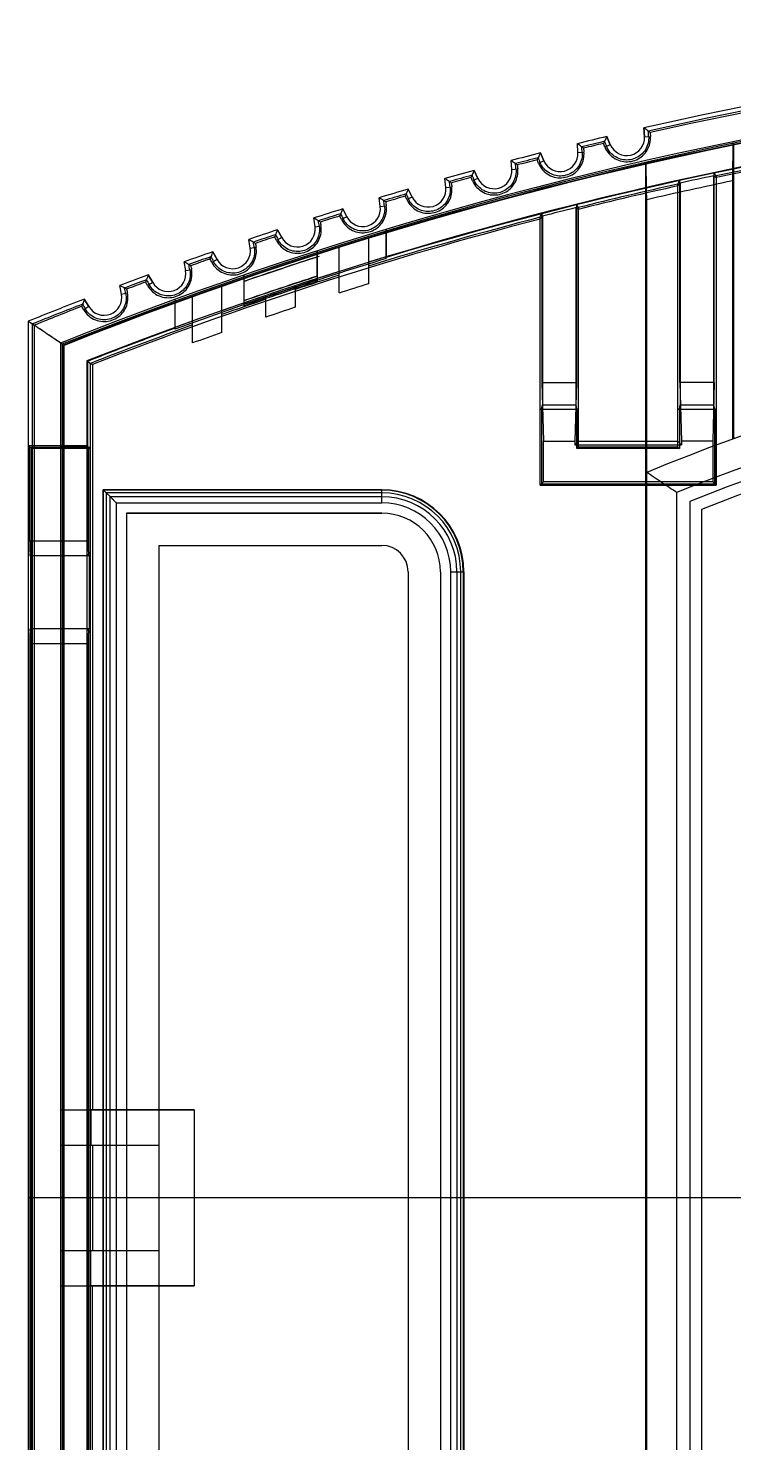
# Model space of a CAD drawing. Extents: x 114 to 332, y 121 to 329.
# Drawn here: x 114.27 to 138.32, y 152.3 to 200.54 of the extents above; entities that cross this region are included whole.
import ezdxf

# ---------------------------------------------------------------- set-up
doc = ezdxf.new("R2010")
doc.units = 0
doc.layers.get('0').update_dxf_attribs({"linetype": 'CONTINUOUS'})
doc.layers.add('08-17-1_DXF_CONTINUOUS_LIN', color=7, linetype='CONTINUOUS')

msp = doc.modelspace()

# ---------------------------------------------------------------- linework, layer by layer
at = {"color": 6, "linetype": 'CONTINUOUS'}
for p, q in [((133.994, 196.844), (134.112, 196.566)), ((135.26, 197.138), (135.276, 196.837)), ((135.276, 196.837), (135.479, 196.848)), ((133.01, 196.3), (132.989, 196.601)), ((133.01, 196.3), (133.213, 196.314)), ((134.112, 196.566), (133.926, 196.487)), ((138.32, 186.575), (138.32, 196.616)), ((130.753, 195.725), (130.727, 196.025)), ((131.851, 196.01), (131.665, 195.927)), ((131.728, 196.285), (131.851, 196.01)), ((135.32, 125.338), (135.32, 195.965)), ((128.507, 195.111), (128.475, 195.411)), ((129.599, 195.414), (129.415, 195.328)), ((129.471, 195.688), (129.599, 195.414)), ((130.753, 195.725), (130.956, 195.742)), ((136.481, 188.451), (136.481, 195.362)), ((137.643, 187.7), (137.643, 195.504)), ((137.658, 188.451), (137.658, 195.617)), ((137.72, 195.505), (137.72, 184.951)), ((127.226, 195.052), (127.358, 194.781)), ((128.507, 195.111), (128.709, 195.132)), ((136.42, 186.251), (136.42, 195.223)), ((136.496, 195.256), (136.496, 187.7)), ((138.285, 186.525), (138.285, 195.332)), ((126.271, 194.458), (126.234, 194.758)), ((126.271, 194.458), (126.472, 194.483)), ((127.358, 194.781), (127.176, 194.692)), ((132.943, 187.7), (132.943, 194.419)), ((132.958, 194.533), (132.958, 188.451)), ((133.02, 194.422), (133.02, 186.251)), ((135.354, 126.613), (135.354, 194.69)), ((124.047, 193.768), (124.005, 194.067)), ((125.128, 194.109), (124.947, 194.017)), ((124.991, 194.378), (125.128, 194.109)), ((131.72, 184.951), (131.72, 194.091)), ((131.781, 194.233), (131.781, 188.451)), ((131.796, 194.127), (131.796, 187.7)), ((122.768, 193.665), (122.91, 193.399)), ((124.047, 193.768), (124.248, 193.796)), ((126.47, 192.681), (126.47, 193.68)), ((121.834, 193.04), (121.787, 193.338)), ((121.834, 193.04), (122.035, 193.071)), ((122.91, 193.399), (122.73, 193.304)), ((124.12, 192.075), (124.12, 192.948)), ((124.87, 191.509), (124.87, 193.082)), ((125.87, 193.393), (125.87, 191.823)), ((119.635, 192.274), (119.583, 192.571)), ((120.704, 192.651), (120.526, 192.553)), ((120.558, 192.915), (120.704, 192.651)), ((118.361, 192.127), (118.511, 191.866)), ((119.635, 192.274), (119.835, 192.309)), ((121.62, 192.118), (121.62, 191.239)), ((117.449, 191.47), (117.392, 191.766)), ((117.449, 191.47), (117.648, 191.509)), ((118.511, 191.866), (118.336, 191.765)), ((120.87, 190.163), (120.87, 191.753)), ((123.37, 191.757), (123.37, 191.02)), ((116.333, 191.043), (116.158, 190.939)), ((116.178, 191.302), (116.333, 191.043)), ((119.27, 191.288), (119.27, 190.271)), ((119.87, 189.804), (119.87, 191.399)), ((122.37, 190.684), (122.37, 191.423)), ((114.27, 190.545), (114.27, 186.306)), ((114.409, 130.852), (114.409, 190.451)), ((114.47, 190.41), (114.47, 130.893)), ((115.37, 189.802), (115.37, 186.287)), ((115.427, 189.763), (115.427, 131.539)), ((115.47, 186.306), (115.47, 189.734)), ((115.488, 131.581), (115.488, 189.722)), ((116.27, 189.19), (116.27, 186.306)), ((116.289, 189.177), (116.289, 186.287)), ((116.392, 132.196), (116.392, 189.107)), ((116.453, 189.066), (116.453, 163.651)), ((131.781, 188.451), (131.836, 186.451)), ((131.781, 188.451), (132.958, 188.451)), ((132.958, 188.451), (132.904, 186.451)), ((136.481, 188.451), (136.536, 186.451)), ((137.658, 188.451), (136.481, 188.451)), ((137.658, 188.451), (137.604, 186.451)), ((131.767, 187.551), (131.796, 187.7)), ((131.796, 187.7), (132.943, 187.7)), ((132.972, 187.551), (132.943, 187.7)), ((136.467, 187.551), (136.496, 187.7)), ((136.496, 187.7), (137.643, 187.7)), ((137.672, 187.551), (137.643, 187.7)), ((131.767, 187.551), (131.767, 184.999)), ((131.767, 187.551), (132.972, 187.551)), ((132.972, 186.204), (132.972, 187.551)), ((136.467, 187.551), (136.467, 186.204)), ((136.467, 187.551), (137.672, 187.551)), ((137.672, 184.999), (137.672, 187.551)), ((114.27, 186.306), (114.374, 186.201)), ((114.27, 186.306), (116.27, 186.306)), ((114.322, 183.051), (114.322, 186.254)), ((114.322, 186.254), (116.322, 186.254)), ((114.374, 135.101), (114.374, 186.201)), ((116.375, 186.201), (114.374, 186.201)), ((115.37, 186.287), (116.289, 186.287)), ((116.27, 186.306), (116.375, 186.201)), ((116.322, 183.051), (116.322, 186.254)), ((116.375, 135.101), (116.375, 186.201)), ((131.836, 185.067), (131.836, 186.451)), ((131.836, 186.451), (132.904, 186.451)), ((132.904, 186.335), (133.02, 186.451)), ((132.904, 186.451), (132.904, 186.335)), ((132.904, 186.335), (136.536, 186.335)), ((133.02, 186.251), (132.972, 186.204)), ((136.467, 186.204), (132.972, 186.204)), ((133.02, 186.451), (136.42, 186.451)), ((136.42, 186.251), (133.02, 186.251)), ((136.42, 186.451), (136.536, 186.335)), ((136.42, 186.251), (136.467, 186.204)), ((136.536, 186.451), (136.536, 186.335)), ((137.604, 186.451), (136.536, 186.451)), ((137.604, 186.451), (137.604, 185.067)), ((116.82, 136.501), (116.82, 184.801)), ((116.82, 184.801), (116.838, 184.783)), ((126.32, 184.801), (116.82, 184.801)), ((116.838, 136.52), (116.838, 184.783)), ((126.32, 184.783), (116.838, 184.783)), ((126.32, 184.352), (126.32, 184.801)), ((131.72, 184.951), (131.836, 185.067)), ((137.72, 184.951), (131.72, 184.951)), ((131.767, 184.999), (137.672, 184.999)), ((137.604, 185.067), (131.836, 185.067)), ((137.72, 184.951), (137.604, 185.067)), ((116.928, 184.693), (116.928, 136.61)), ((117.058, 184.563), (116.928, 184.693)), ((126.32, 184.693), (116.928, 184.693)), ((117.058, 136.74), (117.058, 184.563)), ((117.058, 184.563), (126.32, 184.563)), ((117.269, 184.352), (117.269, 136.95)), ((117.269, 184.352), (126.32, 184.352)), ((136.372, 184.705), (136.372, 136.598)), ((136.82, 184.401), (136.82, 136.901)), ((117.62, 184.001), (117.62, 137.301)), ((126.32, 184.001), (117.62, 184.001)), ((137.22, 184.129), (137.22, 137.174)), ((116.322, 183.051), (114.322, 183.051)), ((118.72, 182.901), (118.72, 138.401)), ((118.72, 182.901), (126.32, 182.901)), ((116.357, 182.551), (114.331, 182.551)), ((114.357, 180.051), (114.357, 182.551)), ((116.357, 180.051), (116.357, 182.551)), ((127.22, 182.001), (127.22, 139.301)), ((128.32, 182.001), (128.32, 139.301)), ((128.671, 139.301), (128.671, 182.001)), ((128.671, 182.001), (129.12, 182.001)), ((128.881, 182.001), (128.881, 139.301)), ((129.011, 139.301), (129.011, 182.001)), ((129.101, 182.001), (129.101, 139.301)), ((129.12, 182.001), (129.12, 139.301)), ((116.357, 180.051), (114.331, 180.051)), ((114.322, 179.551), (114.322, 141.751)), ((114.322, 179.551), (116.322, 179.551)), ((116.322, 141.751), (116.322, 179.551)), ((116.406, 163.651), (116.406, 162.451)), ((119.92, 163.651), (116.406, 163.651)), ((119.92, 163.651), (119.92, 157.651)), ((116.406, 162.451), (118.72, 162.451)), ((116.453, 162.451), (116.453, 158.851)), ((116.406, 157.651), (116.406, 158.851)), ((116.406, 158.851), (118.72, 158.851)), ((119.92, 157.651), (116.406, 157.651)), ((116.453, 132.237), (116.453, 157.651))]:
    msp.add_line(p, q, dxfattribs=at)
for centre, radius, start, end in [((165.522, 64.071), 136.464, 84.36357, 102.81198), ((165.522, 64.071), 136.325, 84.39282, 102.7625), ((165.522, 64.071), 136.264, 84.40558, 102.74082), ((165.522, 64.071), 135.364, 84.59156, 111.74621), ((165.522, 64.071), 135.307, 84.60325, 111.72983), ((165.522, 64.071), 135.264, 84.61203, 111.71751), ((165.522, 64.071), 135.246, 84.61574, 111.71228), ((165.522, 64.071), 134.464, 84.77432, 107.15088), ((165.522, 64.071), 134.445, 84.77819, 106.88599), ((165.522, 64.071), 134.342, 84.79888, 101.94364), ((165.522, 64.071), 134.281, 84.81114, 101.94916), ((165.522, 64.071), 136.464, 103.3578, 103.79198), ((134.671, 196.804), 0.607, 203.0849, 3.0849), ((165.522, 64.071), 136.325, 103.40728, 103.7425), ((165.522, 64.071), 136.264, 103.42896, 103.72082), ((165.522, 64.071), 136.464, 104.3378, 104.77198), ((165.522, 64.071), 136.325, 104.38728, 104.7225), ((165.522, 64.071), 136.264, 104.40896, 104.70082), ((132.405, 196.257), 0.607, 204.0649, 4.0649), ((165.522, 64.071), 136.464, 105.3178, 105.75198), ((165.522, 64.071), 136.325, 105.36728, 105.7025), ((165.522, 64.071), 136.264, 105.38896, 105.68082), ((130.149, 195.671), 0.607, 205.0449, 5.0449), ((165.522, 64.071), 134.358, 101.9757, 102.47592), ((165.522, 64.071), 136.464, 106.2978, 106.73198), ((165.522, 64.071), 136.325, 106.34728, 106.6825), ((127.903, 195.047), 0.607, 206.0249, 6.0249), ((165.522, 64.071), 134.342, 102.51095, 104.00076), ((165.522, 64.071), 134.281, 102.51674, 104.00726), ((165.522, 64.071), 134.057, 101.7226, 103.00471), ((125.669, 194.384), 0.607, 207.0049, 7.0049), ((165.522, 64.071), 136.264, 106.36896, 106.66082), ((165.522, 64.071), 134.358, 104.03285, 104.53732), ((165.522, 64.071), 134.281, 104.57968, 111.4332), ((165.522, 64.071), 136.464, 107.2778, 107.71198), ((165.522, 64.071), 136.325, 107.32728, 107.6625), ((165.522, 64.071), 136.264, 107.34896, 107.64082), ((165.522, 64.071), 134.342, 104.5729, 107.16696), ((165.522, 64.071), 136.464, 108.2578, 108.69198), ((165.522, 64.071), 136.325, 108.30728, 108.6425), ((165.522, 64.071), 136.264, 108.32896, 108.62082), ((123.446, 193.684), 0.607, 207.9849, 7.9849), ((121.235, 192.945), 0.607, 208.9649, 8.9649), ((165.522, 64.071), 134.408, 106.89074, 110.12782), ((165.522, 64.071), 136.464, 109.2378, 109.67198), ((165.522, 64.071), 136.325, 109.28728, 109.6225), ((165.522, 64.071), 136.264, 109.30896, 109.60082), ((165.522, 64.071), 136.464, 110.2178, 110.65198), ((119.037, 192.169), 0.607, 209.9449, 9.9449), ((165.522, 64.071), 134.464, 107.59736, 109.39468), ((165.522, 64.071), 134.541, 107.92241, 109.04499), ((165.522, 64.071), 134.533, 107.92348, 109.04614), ((165.522, 64.071), 134.342, 107.61388, 108.28636), ((165.522, 64.071), 136.325, 110.26728, 110.6025), ((165.522, 64.071), 136.264, 110.28896, 110.58082), ((165.522, 64.071), 133.764, 107.2434, 107.69244), ((165.522, 64.071), 136.464, 111.1978, 112.05956), ((165.522, 64.071), 136.325, 111.24728, 112.02002), ((165.522, 64.071), 136.264, 111.26896, 112.0027), ((116.853, 191.355), 0.607, 210.9249, 10.9249), ((165.522, 64.071), 134.342, 108.73612, 109.41303), ((165.522, 64.071), 133.764, 108.36812, 108.82005), ((165.22, 112.621), 78.66, 94.44292, 112.31344), ((165.522, 64.071), 134.464, 109.84706, 111.48645), ((165.522, 64.071), 134.445, 110.12209, 111.48088), ((165.522, 64.071), 134.342, 109.86587, 111.45097), ((165.522, 64.071), 133.764, 109.50023, 109.95527), ((165.22, 112.621), 77.642, 95.12658, 111.81093), ((165.22, 112.621), 77.195, 95.40514, 111.58621), ((165.22, 112.621), 76.795, 95.64502, 111.38348), ((126.32, 182.001), 2.8, 0, 90), ((126.32, 182.001), 2.781, 0, 90), ((126.32, 182.001), 2.692, 0, 90), ((126.32, 182.001), 2.561, 0, 90), ((126.32, 182.001), 2.351, 0, 90), ((126.32, 182.001), 2, 0, 90), ((126.32, 182.001), 0.9, 0, 90)]:
    msp.add_arc(centre, radius, start, end, dxfattribs=at)
for points, knots in [([(133.994, 196.844), (133.981, 196.817), (133.955, 196.765), (133.915, 196.687), (133.889, 196.635), (133.876, 196.609)], [0, 0, 0, 0, 0.0875985, 0.175144, 0.2626363, 0.2626363, 0.2626363, 0.2626363]), ([(133.926, 196.487), (133.96, 196.402), (134.056, 196.247), (134.264, 196.078), (134.509, 195.986), (134.766, 195.975), (135.01, 196.042), (135.22, 196.179), (135.379, 196.372), (135.472, 196.603), (135.485, 196.768), (135.479, 196.848)], [0, 0, 0, 0, 0.272472, 0.534808, 0.79032, 1.045916, 1.293996, 1.538371, 1.785073, 2.034055, 2.273201, 2.273201, 2.273201, 2.273201]), ([(135.419, 196.844), (135.424, 196.768), (135.411, 196.609), (135.319, 196.39), (135.163, 196.211), (134.964, 196.09), (134.739, 196.035), (134.507, 196.05), (134.287, 196.137), (134.099, 196.292), (134.012, 196.434), (133.981, 196.51)], [0, 0, 0, 0, 0.230445, 0.468065, 0.702035, 0.930191, 1.157393, 1.384847, 1.61677, 1.856008, 2.104181, 2.104181, 2.104181, 2.104181]), ([(135.47, 196.98), (135.447, 196.997), (135.4, 197.032), (135.33, 197.085), (135.284, 197.12), (135.26, 197.138)], [0, 0, 0, 0, 0.0874924, 0.1750378, 0.2626363, 0.2626363, 0.2626363, 0.2626363]), ([(135.419, 196.844), (135.417, 196.875), (135.413, 196.936), (135.408, 196.997), (135.406, 197.028)], [0, 0, 0, 0, 0.0918668, 0.1837904, 0.1837904, 0.1837904, 0.1837904]), ([(135.47, 196.98), (135.471, 196.958), (135.475, 196.914), (135.478, 196.87), (135.479, 196.848)], [0, 0, 0, 0, 0.066123, 0.1322166, 0.1322166, 0.1322166, 0.1322166]), ([(131.665, 195.927), (131.701, 195.843), (131.8, 195.69), (132.011, 195.525), (132.257, 195.436), (132.515, 195.43), (132.758, 195.501), (132.965, 195.641), (133.121, 195.837), (133.21, 196.07), (133.22, 196.235), (133.213, 196.314)], [0, 0, 0, 0, 0.272472, 0.534808, 0.79032, 1.045916, 1.293996, 1.538371, 1.785073, 2.034055, 2.273201, 2.273201, 2.273201, 2.273201]), ([(133.201, 196.446), (133.177, 196.463), (133.13, 196.498), (133.06, 196.549), (133.012, 196.584), (132.989, 196.601)], [0, 0, 0, 0, 0.0874924, 0.1750378, 0.2626363, 0.2626363, 0.2626363, 0.2626363]), ([(133.153, 196.31), (133.15, 196.341), (133.145, 196.402), (133.139, 196.463), (133.136, 196.493)], [0, 0, 0, 0, 0.0918668, 0.1837904, 0.1837904, 0.1837904, 0.1837904]), ([(133.201, 196.446), (133.203, 196.424), (133.207, 196.38), (133.211, 196.336), (133.213, 196.314)], [0, 0, 0, 0, 0.0661229, 0.1322166, 0.1322166, 0.1322166, 0.1322166]), ([(133.926, 196.487), (133.917, 196.507), (133.901, 196.548), (133.884, 196.589), (133.876, 196.609)], [0, 0, 0, 0, 0.0660937, 0.1322167, 0.1322167, 0.1322167, 0.1322167]), ([(133.912, 196.68), (133.923, 196.652), (133.946, 196.595), (133.969, 196.539), (133.981, 196.51)], [0, 0, 0, 0, 0.0919236, 0.1837904, 0.1837904, 0.1837904, 0.1837904]), ([(138.285, 195.332), (138.287, 195.474), (138.292, 195.758), (138.299, 196.185), (138.304, 196.47), (138.306, 196.613)], [0, 0, 0, 0, 0.425553, 0.852568, 1.28106, 1.28106, 1.28106, 1.28106]), ([(130.942, 195.874), (130.918, 195.891), (130.87, 195.924), (130.799, 195.975), (130.751, 196.008), (130.727, 196.025)], [0, 0, 0, 0, 0.0874924, 0.1750378, 0.2626363, 0.2626363, 0.2626363, 0.2626363]), ([(130.896, 195.737), (130.892, 195.768), (130.886, 195.829), (130.88, 195.889), (130.876, 195.92)], [0, 0, 0, 0, 0.0918668, 0.1837904, 0.1837904, 0.1837904, 0.1837904]), ([(130.942, 195.874), (130.944, 195.852), (130.949, 195.808), (130.953, 195.764), (130.956, 195.742)], [0, 0, 0, 0, 0.0661229, 0.1322166, 0.1322166, 0.1322166, 0.1322166]), ([(131.728, 196.285), (131.715, 196.259), (131.69, 196.206), (131.652, 196.127), (131.626, 196.075), (131.614, 196.048)], [0, 0, 0, 0, 0.0875985, 0.175144, 0.2626363, 0.2626363, 0.2626363, 0.2626363]), ([(131.665, 195.927), (131.657, 195.947), (131.639, 195.988), (131.622, 196.028), (131.614, 196.048)], [0, 0, 0, 0, 0.0660937, 0.1322167, 0.1322167, 0.1322167, 0.1322167]), ([(131.648, 196.12), (131.66, 196.092), (131.684, 196.036), (131.708, 195.98), (131.72, 195.951)], [0, 0, 0, 0, 0.0919236, 0.1837904, 0.1837904, 0.1837904, 0.1837904]), ([(133.153, 196.31), (133.159, 196.234), (133.149, 196.075), (133.06, 195.854), (132.908, 195.673), (132.71, 195.548), (132.487, 195.489), (132.255, 195.501), (132.033, 195.583), (131.842, 195.735), (131.753, 195.875), (131.72, 195.951)], [0, 0, 0, 0, 0.230445, 0.468065, 0.702035, 0.930191, 1.157393, 1.384847, 1.61677, 1.856008, 2.104181, 2.104181, 2.104181, 2.104181]), ([(135.354, 194.69), (135.352, 194.831), (135.347, 195.115), (135.34, 195.541), (135.335, 195.825), (135.333, 195.968)], [0, 0, 0, 0, 0.424504, 0.850435, 1.277802, 1.277802, 1.277802, 1.277802]), ([(128.692, 195.263), (128.668, 195.28), (128.62, 195.312), (128.548, 195.361), (128.499, 195.394), (128.475, 195.411)], [0, 0, 0, 0, 0.0874924, 0.1750378, 0.2626363, 0.2626363, 0.2626363, 0.2626363]), ([(129.471, 195.688), (129.459, 195.661), (129.435, 195.608), (129.398, 195.529), (129.373, 195.476), (129.361, 195.449)], [0, 0, 0, 0, 0.0875985, 0.175144, 0.2626363, 0.2626363, 0.2626363, 0.2626363]), ([(129.415, 195.328), (129.406, 195.349), (129.388, 195.389), (129.37, 195.429), (129.361, 195.449)], [0, 0, 0, 0, 0.0660937, 0.1322167, 0.1322167, 0.1322167, 0.1322167]), ([(129.395, 195.522), (129.407, 195.494), (129.432, 195.438), (129.457, 195.382), (129.47, 195.354)], [0, 0, 0, 0, 0.0919236, 0.1837904, 0.1837904, 0.1837904, 0.1837904]), ([(129.415, 195.328), (129.452, 195.246), (129.554, 195.094), (129.767, 194.932), (130.015, 194.848), (130.273, 194.846), (130.515, 194.922), (130.72, 195.065), (130.872, 195.264), (130.957, 195.498), (130.964, 195.663), (130.956, 195.742)], [0, 0, 0, 0, 0.272472, 0.534808, 0.79032, 1.045916, 1.293996, 1.538371, 1.785073, 2.034055, 2.273201, 2.273201, 2.273201, 2.273201]), ([(130.896, 195.737), (130.904, 195.661), (130.896, 195.502), (130.811, 195.28), (130.662, 195.095), (130.467, 194.968), (130.244, 194.905), (130.012, 194.912), (129.789, 194.991), (129.595, 195.14), (129.503, 195.278), (129.47, 195.354)], [0, 0, 0, 0, 0.230445, 0.468065, 0.702035, 0.930191, 1.157393, 1.384847, 1.61677, 1.856008, 2.104181, 2.104181, 2.104181, 2.104181]), ([(127.226, 195.052), (127.214, 195.025), (127.19, 194.972), (127.155, 194.892), (127.131, 194.838), (127.12, 194.811)], [0, 0, 0, 0, 0.0875985, 0.175144, 0.2626363, 0.2626363, 0.2626363, 0.2626363]), ([(127.152, 194.885), (127.165, 194.857), (127.191, 194.801), (127.217, 194.746), (127.23, 194.718)], [0, 0, 0, 0, 0.0919236, 0.1837904, 0.1837904, 0.1837904, 0.1837904]), ([(127.176, 194.692), (127.214, 194.609), (127.318, 194.46), (127.534, 194.302), (127.784, 194.222), (128.041, 194.224), (128.282, 194.304), (128.484, 194.451), (128.633, 194.652), (128.714, 194.887), (128.718, 195.053), (128.709, 195.132)], [0, 0, 0, 0, 0.272472, 0.534808, 0.79032, 1.045916, 1.293996, 1.538371, 1.785073, 2.034055, 2.273201, 2.273201, 2.273201, 2.273201]), ([(128.649, 195.126), (128.658, 195.049), (128.653, 194.891), (128.572, 194.667), (128.426, 194.48), (128.233, 194.349), (128.011, 194.283), (127.779, 194.286), (127.555, 194.361), (127.359, 194.506), (127.265, 194.643), (127.23, 194.718)], [0, 0, 0, 0, 0.230445, 0.468065, 0.702035, 0.930191, 1.157393, 1.384847, 1.61677, 1.856008, 2.104181, 2.104181, 2.104181, 2.104181]), ([(128.649, 195.126), (128.645, 195.156), (128.638, 195.217), (128.63, 195.278), (128.626, 195.308)], [0, 0, 0, 0, 0.0918668, 0.1837903, 0.1837903, 0.1837903, 0.1837903]), ([(128.692, 195.263), (128.695, 195.241), (128.701, 195.198), (128.706, 195.154), (128.709, 195.132)], [0, 0, 0, 0, 0.0661229, 0.1322166, 0.1322166, 0.1322166, 0.1322166]), ([(124.947, 194.017), (124.987, 193.935), (125.093, 193.787), (125.312, 193.633), (125.563, 193.557), (125.821, 193.564), (126.06, 193.648), (126.26, 193.798), (126.405, 194.002), (126.482, 194.239), (126.483, 194.404), (126.472, 194.483)], [0, 0, 0, 0, 0.272472, 0.534808, 0.79032, 1.045916, 1.293996, 1.538371, 1.785073, 2.034055, 2.273201, 2.273201, 2.273201, 2.273201]), ([(126.413, 194.476), (126.423, 194.4), (126.421, 194.241), (126.344, 194.016), (126.201, 193.827), (126.01, 193.692), (125.79, 193.622), (125.557, 193.621), (125.332, 193.693), (125.134, 193.835), (125.037, 193.97), (125.001, 194.044)], [0, 0, 0, 0, 0.230445, 0.468065, 0.702035, 0.930191, 1.157393, 1.384847, 1.61677, 1.856008, 2.104181, 2.104181, 2.104181, 2.104181]), ([(126.454, 194.614), (126.43, 194.63), (126.381, 194.662), (126.307, 194.71), (126.259, 194.742), (126.234, 194.758)], [0, 0, 0, 0, 0.0874924, 0.1750378, 0.2626363, 0.2626363, 0.2626363, 0.2626363]), ([(126.413, 194.476), (126.408, 194.506), (126.4, 194.567), (126.391, 194.628), (126.387, 194.658)], [0, 0, 0, 0, 0.0918668, 0.1837904, 0.1837904, 0.1837904, 0.1837904]), ([(126.454, 194.614), (126.457, 194.592), (126.463, 194.549), (126.469, 194.505), (126.472, 194.483)], [0, 0, 0, 0, 0.0661229, 0.1322166, 0.1322166, 0.1322166, 0.1322166]), ([(127.176, 194.692), (127.166, 194.712), (127.148, 194.752), (127.129, 194.792), (127.12, 194.811)], [0, 0, 0, 0, 0.0660937, 0.1322167, 0.1322167, 0.1322167, 0.1322167]), ([(124.227, 193.927), (124.202, 193.942), (124.153, 193.973), (124.079, 194.02), (124.029, 194.051), (124.005, 194.067)], [0, 0, 0, 0, 0.0874924, 0.1750378, 0.2626363, 0.2626363, 0.2626363, 0.2626363]), ([(124.188, 193.788), (124.183, 193.818), (124.174, 193.879), (124.164, 193.939), (124.159, 193.969)], [0, 0, 0, 0, 0.0918668, 0.1837904, 0.1837904, 0.1837904, 0.1837904]), ([(124.227, 193.927), (124.23, 193.905), (124.237, 193.862), (124.244, 193.818), (124.248, 193.796)], [0, 0, 0, 0, 0.066123, 0.1322167, 0.1322167, 0.1322167, 0.1322167]), ([(124.991, 194.378), (124.98, 194.351), (124.957, 194.297), (124.923, 194.216), (124.9, 194.162), (124.889, 194.136)], [0, 0, 0, 0, 0.0875985, 0.175144, 0.2626363, 0.2626363, 0.2626363, 0.2626363]), ([(124.947, 194.017), (124.937, 194.037), (124.918, 194.076), (124.899, 194.116), (124.889, 194.136)], [0, 0, 0, 0, 0.0660937, 0.1322167, 0.1322167, 0.1322167, 0.1322167]), ([(124.92, 194.209), (124.933, 194.182), (124.96, 194.127), (124.987, 194.072), (125.001, 194.044)], [0, 0, 0, 0, 0.0919236, 0.1837904, 0.1837904, 0.1837904, 0.1837904]), ([(122.768, 193.665), (122.757, 193.638), (122.736, 193.584), (122.703, 193.503), (122.681, 193.449), (122.67, 193.422)], [0, 0, 0, 0, 0.0875985, 0.175144, 0.2626363, 0.2626363, 0.2626363, 0.2626363]), ([(122.73, 193.304), (122.72, 193.323), (122.7, 193.363), (122.68, 193.402), (122.67, 193.422)], [0, 0, 0, 0, 0.0660937, 0.1322167, 0.1322167, 0.1322167, 0.1322167]), ([(122.7, 193.496), (122.714, 193.468), (122.742, 193.414), (122.77, 193.359), (122.784, 193.332)], [0, 0, 0, 0, 0.0919236, 0.1837904, 0.1837904, 0.1837904, 0.1837904]), ([(122.73, 193.304), (122.772, 193.223), (122.881, 193.077), (123.102, 192.926), (123.355, 192.855), (123.612, 192.866), (123.849, 192.954), (124.047, 193.108), (124.189, 193.314), (124.261, 193.552), (124.26, 193.718), (124.248, 193.796)], [0, 0, 0, 0, 0.272472, 0.534808, 0.79032, 1.045916, 1.293996, 1.538371, 1.785073, 2.034055, 2.273201, 2.273201, 2.273201, 2.273201]), ([(124.188, 193.788), (124.2, 193.712), (124.2, 193.553), (124.127, 193.327), (123.987, 193.135), (123.799, 192.997), (123.58, 192.924), (123.348, 192.919), (123.121, 192.986), (122.92, 193.125), (122.821, 193.258), (122.784, 193.332)], [0, 0, 0, 0, 0.230445, 0.468065, 0.702035, 0.930191, 1.157393, 1.384847, 1.61677, 1.856008, 2.104181, 2.104181, 2.104181, 2.104181]), ([(120.526, 192.553), (120.569, 192.473), (120.68, 192.328), (120.905, 192.182), (121.158, 192.115), (121.415, 192.13), (121.651, 192.222), (121.846, 192.379), (121.984, 192.588), (122.053, 192.827), (122.049, 192.993), (122.035, 193.071)], [0, 0, 0, 0, 0.272472, 0.534808, 0.79032, 1.045916, 1.293996, 1.538371, 1.785073, 2.034055, 2.273201, 2.273201, 2.273201, 2.273201]), ([(121.975, 193.062), (121.989, 192.986), (121.992, 192.827), (121.922, 192.6), (121.786, 192.406), (121.6, 192.265), (121.382, 192.187), (121.15, 192.179), (120.922, 192.242), (120.719, 192.377), (120.618, 192.509), (120.579, 192.582)], [0, 0, 0, 0, 0.230445, 0.468065, 0.702035, 0.930191, 1.157393, 1.384847, 1.61677, 1.856008, 2.104181, 2.104181, 2.104181, 2.104181]), ([(122.012, 193.202), (121.987, 193.217), (121.937, 193.247), (121.862, 193.292), (121.812, 193.323), (121.787, 193.338)], [0, 0, 0, 0, 0.0874924, 0.1750378, 0.2626363, 0.2626363, 0.2626363, 0.2626363]), ([(121.975, 193.062), (121.97, 193.092), (121.96, 193.152), (121.949, 193.213), (121.944, 193.243)], [0, 0, 0, 0, 0.0918668, 0.1837904, 0.1837904, 0.1837904, 0.1837904]), ([(122.012, 193.202), (122.016, 193.18), (122.023, 193.136), (122.031, 193.093), (122.035, 193.071)], [0, 0, 0, 0, 0.066123, 0.1322167, 0.1322167, 0.1322167, 0.1322167]), ([(119.81, 192.439), (119.785, 192.453), (119.734, 192.483), (119.659, 192.527), (119.608, 192.556), (119.583, 192.571)], [0, 0, 0, 0, 0.0874924, 0.1750378, 0.2626363, 0.2626363, 0.2626363, 0.2626363]), ([(119.776, 192.298), (119.77, 192.328), (119.758, 192.389), (119.747, 192.449), (119.741, 192.479)], [0, 0, 0, 0, 0.0918668, 0.1837904, 0.1837904, 0.1837904, 0.1837904]), ([(120.558, 192.915), (120.548, 192.888), (120.527, 192.833), (120.496, 192.752), (120.475, 192.697), (120.464, 192.67)], [0, 0, 0, 0, 0.0875985, 0.175144, 0.2626363, 0.2626363, 0.2626363, 0.2626363]), ([(120.526, 192.553), (120.516, 192.572), (120.495, 192.611), (120.475, 192.65), (120.464, 192.67)], [0, 0, 0, 0, 0.0660937, 0.1322167, 0.1322167, 0.1322167, 0.1322167]), ([(120.493, 192.744), (120.507, 192.717), (120.536, 192.663), (120.565, 192.609), (120.579, 192.582)], [0, 0, 0, 0, 0.0919236, 0.1837904, 0.1837904, 0.1837904, 0.1837904]), ([(121.62, 191.907), (121.641, 191.914), (121.755, 191.953), (122.053, 192.055), (122.607, 192.242), (123.254, 192.457), (123.789, 192.632), (124.047, 192.715), (124.12, 192.738)], [0, 0, 0, 0, 0.068577, 0.360838, 0.945358, 1.822138, 2.406658, 2.634664, 2.634664, 2.634664, 2.634664]), ([(118.361, 192.127), (118.351, 192.1), (118.331, 192.045), (118.301, 191.963), (118.281, 191.908), (118.271, 191.88)], [0, 0, 0, 0, 0.0875985, 0.175144, 0.2626363, 0.2626363, 0.2626363, 0.2626363]), ([(118.336, 191.765), (118.38, 191.685), (118.493, 191.543), (118.72, 191.4), (118.975, 191.337), (119.231, 191.357), (119.466, 191.453), (119.658, 191.614), (119.793, 191.825), (119.857, 192.065), (119.85, 192.23), (119.835, 192.309)], [0, 0, 0, 0, 0.272472, 0.534808, 0.79032, 1.045916, 1.293996, 1.538371, 1.785073, 2.034055, 2.273201, 2.273201, 2.273201, 2.273201]), ([(119.776, 192.298), (119.79, 192.223), (119.796, 192.064), (119.73, 191.835), (119.597, 191.639), (119.414, 191.495), (119.197, 191.414), (118.965, 191.401), (118.736, 191.461), (118.531, 191.592), (118.428, 191.722), (118.388, 191.795)], [0, 0, 0, 0, 0.230445, 0.468065, 0.702035, 0.930191, 1.157393, 1.384847, 1.61677, 1.856008, 2.104181, 2.104181, 2.104181, 2.104181]), ([(119.81, 192.439), (119.814, 192.417), (119.822, 192.374), (119.831, 192.33), (119.835, 192.309)], [0, 0, 0, 0, 0.066123, 0.1322167, 0.1322167, 0.1322167, 0.1322167]), ([(116.158, 190.939), (116.204, 190.86), (116.32, 190.72), (116.549, 190.581), (116.805, 190.522), (117.061, 190.547), (117.294, 190.647), (117.483, 190.811), (117.614, 191.024), (117.675, 191.265), (117.665, 191.431), (117.648, 191.509)], [0, 0, 0, 0, 0.272472, 0.534808, 0.79032, 1.045916, 1.293996, 1.538371, 1.785073, 2.034055, 2.273201, 2.273201, 2.273201, 2.273201]), ([(117.589, 191.497), (117.605, 191.422), (117.613, 191.263), (117.552, 191.033), (117.422, 190.835), (117.241, 190.688), (117.026, 190.603), (116.794, 190.586), (116.564, 190.642), (116.357, 190.77), (116.251, 190.898), (116.21, 190.97)], [0, 0, 0, 0, 0.230445, 0.468065, 0.702035, 0.930191, 1.157393, 1.384847, 1.61677, 1.856008, 2.104181, 2.104181, 2.104181, 2.104181]), ([(117.621, 191.638), (117.596, 191.652), (117.545, 191.681), (117.468, 191.723), (117.417, 191.752), (117.392, 191.766)], [0, 0, 0, 0, 0.0874924, 0.1750378, 0.2626363, 0.2626363, 0.2626363, 0.2626363]), ([(117.589, 191.497), (117.583, 191.527), (117.57, 191.587), (117.558, 191.647), (117.551, 191.677)], [0, 0, 0, 0, 0.0918668, 0.1837904, 0.1837904, 0.1837904, 0.1837904]), ([(117.621, 191.638), (117.626, 191.616), (117.635, 191.573), (117.644, 191.53), (117.648, 191.509)], [0, 0, 0, 0, 0.066123, 0.1322167, 0.1322167, 0.1322167, 0.1322167]), ([(118.336, 191.765), (118.325, 191.784), (118.303, 191.822), (118.282, 191.861), (118.271, 191.88)], [0, 0, 0, 0, 0.0660937, 0.1322167, 0.1322167, 0.1322167, 0.1322167]), ([(118.299, 191.955), (118.314, 191.929), (118.343, 191.875), (118.373, 191.821), (118.388, 191.795)], [0, 0, 0, 0, 0.0919236, 0.1837904, 0.1837904, 0.1837904, 0.1837904]), ([(116.178, 191.302), (116.168, 191.274), (116.149, 191.219), (116.121, 191.136), (116.102, 191.081), (116.092, 191.053)], [0, 0, 0, 0, 0.0875985, 0.175144, 0.2626363, 0.2626363, 0.2626363, 0.2626363]), ([(116.158, 190.939), (116.147, 190.958), (116.125, 190.996), (116.103, 191.034), (116.092, 191.053)], [0, 0, 0, 0, 0.0660937, 0.1322167, 0.1322167, 0.1322167, 0.1322167]), ([(116.118, 191.129), (116.134, 191.103), (116.164, 191.049), (116.195, 190.996), (116.21, 190.97)], [0, 0, 0, 0, 0.0919236, 0.1837904, 0.1837904, 0.1837904, 0.1837904]), ([(116.928, 184.693), (116.912, 184.709), (116.886, 184.735), (116.856, 184.765), (116.842, 184.779), (116.838, 184.783)], [0, 0, 0, 0, 0.0679501, 0.1112588, 0.1268288, 0.1268288, 0.1268288, 0.1268288]), ([(117.058, 184.563), (117.08, 184.541), (117.126, 184.495), (117.196, 184.425), (117.244, 184.377), (117.269, 184.352)], [0, 0, 0, 0, 0.0925397, 0.1932508, 0.2973706, 0.2973706, 0.2973706, 0.2973706]), ([(114.322, 183.051), (114.322, 182.988), (114.326, 182.874), (114.316, 182.706), (114.34, 182.63), (114.318, 182.551), (114.331, 182.551)], [0, 0, 0, 0, 0.1907443, 0.3531114, 0.4618721, 0.5001953, 0.5001953, 0.5001953, 0.5001953]), ([(116.331, 182.551), (116.318, 182.551), (116.341, 182.63), (116.316, 182.706), (116.326, 182.874), (116.322, 182.988), (116.322, 183.051)], [0, 0, 0, 0, 0.0383232, 0.1470839, 0.309451, 0.5001953, 0.5001953, 0.5001953, 0.5001953]), ([(114.331, 180.051), (114.318, 180.051), (114.34, 179.973), (114.316, 179.896), (114.326, 179.729), (114.322, 179.615), (114.322, 179.551)], [0, 0, 0, 0, 0.0383232, 0.1470839, 0.309451, 0.5001953, 0.5001953, 0.5001953, 0.5001953]), ([(116.322, 179.551), (116.322, 179.615), (116.326, 179.729), (116.316, 179.896), (116.341, 179.973), (116.318, 180.051), (116.331, 180.051)], [0, 0, 0, 0, 0.1907443, 0.3531114, 0.4618721, 0.5001953, 0.5001953, 0.5001953, 0.5001953])]:
    msp.add_open_spline(points, degree=3, knots=knots, dxfattribs=at)
for points in [[(136.42, 195.223), (136.43, 195.246), (136.45, 195.292), (136.47, 195.338), (136.481, 195.362)], [(137.643, 195.504), (137.656, 195.494), (137.681, 195.473), (137.707, 195.453), (137.72, 195.442)], [(137.72, 195.505), (137.709, 195.523), (137.689, 195.561), (137.669, 195.598), (137.658, 195.617)], [(136.496, 195.256), (136.484, 195.24), (136.458, 195.208), (136.432, 195.176), (136.42, 195.16)], [(132.943, 194.419), (132.956, 194.409), (132.981, 194.389), (133.007, 194.369), (133.02, 194.359)], [(133.02, 194.422), (133.009, 194.44), (132.989, 194.477), (132.969, 194.514), (132.958, 194.533)], [(131.72, 194.091), (131.73, 194.115), (131.75, 194.162), (131.77, 194.209), (131.781, 194.233)], [(131.796, 194.127), (131.784, 194.111), (131.758, 194.077), (131.732, 194.044), (131.72, 194.028)], [(114.27, 190.545), (114.303, 190.523), (114.37, 190.478), (114.437, 190.433), (114.47, 190.41)], [(114.27, 190.545), (114.293, 190.53), (114.339, 190.498), (114.386, 190.467), (114.409, 190.451)], [(115.427, 189.763), (115.257, 189.878), (114.918, 190.107), (114.579, 190.337), (114.409, 190.451)], [(115.488, 189.722), (115.318, 189.837), (114.979, 190.066), (114.64, 190.296), (114.47, 190.41)], [(116.27, 189.19), (116.29, 189.177), (116.331, 189.149), (116.372, 189.121), (116.392, 189.107)], [(116.289, 189.177), (116.316, 189.159), (116.371, 189.121), (116.426, 189.084), (116.453, 189.066)], [(138.32, 186.575), (138.314, 186.567), (138.302, 186.55), (138.29, 186.534), (138.285, 186.525)], [(136.372, 184.705), (136.203, 184.82), (135.863, 185.047), (135.524, 185.277), (135.354, 185.391)]]:
    msp.add_open_spline(points, degree=3, dxfattribs=at)
at = {"layer": '08-17-1_DXF_CONTINUOUS_LIN', "color": 7, "linetype": 'CONTINUOUS'}
for p, q in [((134.112, 196.566), (133.994, 196.844)), ((135.276, 196.837), (135.26, 197.138)), ((133.01, 196.3), (132.989, 196.601)), ((130.753, 195.725), (130.727, 196.025)), ((131.851, 196.01), (131.728, 196.285)), ((128.507, 195.111), (128.475, 195.411)), ((129.599, 195.414), (129.471, 195.688)), ((127.358, 194.781), (127.226, 195.052)), ((126.271, 194.458), (126.234, 194.758)), ((124.047, 193.768), (124.005, 194.067)), ((125.128, 194.109), (124.991, 194.378)), ((122.91, 193.399), (122.768, 193.665)), ((126.47, 193.68), (126.47, 192.74)), ((121.834, 193.04), (121.787, 193.338)), ((124.12, 192.948), (124.12, 191.898)), ((119.635, 192.274), (119.583, 192.571)), ((120.704, 192.651), (120.558, 192.915)), ((118.511, 191.866), (118.361, 192.127)), ((121.62, 192.118), (121.62, 191.061)), ((117.449, 191.47), (117.392, 191.766)), ((116.333, 191.043), (116.178, 191.302)), ((119.27, 191.288), (119.27, 190.33)), ((114.27, 190.545), (114.27, 130.757)), ((115.37, 189.802), (115.37, 131.501)), ((115.47, 189.734), (115.47, 131.569)), ((116.27, 189.191), (116.27, 132.112)), ((131.72, 184.951), (131.72, 187.551)), ((131.72, 187.551), (133.02, 187.551)), ((133.02, 186.251), (133.02, 187.551)), ((136.42, 186.251), (136.42, 187.551)), ((136.42, 187.551), (137.72, 187.551)), ((137.72, 184.951), (137.72, 187.551)), ((133.02, 186.251), (136.42, 186.251)), ((131.72, 184.951), (137.72, 184.951)), ((136.82, 184.401), (136.82, 136.901)), ((117.62, 184.001), (117.62, 137.301)), ((117.62, 184.001), (126.32, 184.001)), ((128.32, 182.001), (128.32, 139.301)), ((115.37, 163.651), (119.92, 163.651)), ((119.92, 163.651), (119.92, 157.651)), ((115.37, 162.451), (118.72, 162.451)), ((118.72, 162.451), (118.72, 158.851)), ((216.17, 160.651), (114.27, 160.651)), ((115.37, 158.851), (118.72, 158.851)), ((115.37, 157.651), (119.92, 157.651))]:
    msp.add_line(p, q, dxfattribs=at)
at = {"layer": '08-17-1_DXF_CONTINUOUS_LIN', "color": 30, "linetype": 'CONTINUOUS'}
msp.add_line((121.62, 191.133), (124.12, 191.969), dxfattribs=at)
at = {"layer": '08-17-1_DXF_CONTINUOUS_LIN', "color": 7, "linetype": 'CONTINUOUS'}
for centre, radius, start, end in [((165.522, 64.071), 136.464, 84.36357, 102.81198), ((165.522, 64.071), 135.364, 84.59156, 111.74621), ((165.522, 64.071), 135.264, 84.61203, 111.71751), ((165.522, 64.071), 134.464, 84.77426, 111.48654), ((165.522, 64.071), 136.464, 103.3578, 103.79198), ((134.671, 196.804), 0.607, 203.0849, 3.0849), ((165.522, 64.071), 136.464, 104.3378, 104.77198), ((132.405, 196.257), 0.607, 204.0649, 4.0649), ((165.522, 64.071), 136.464, 105.3178, 105.75198), ((130.149, 195.671), 0.607, 205.0449, 5.0449), ((165.522, 64.071), 136.464, 106.2978, 106.73198), ((127.903, 195.047), 0.607, 206.0249, 6.0249), ((125.669, 194.384), 0.607, 207.0049, 7.0049), ((165.522, 64.071), 136.464, 107.2778, 107.71198), ((165.522, 64.071), 136.464, 108.2578, 108.69198), ((123.446, 193.684), 0.607, 207.9849, 7.9849), ((121.235, 192.945), 0.607, 208.9649, 8.9649), ((165.522, 64.071), 136.464, 109.2378, 109.67198), ((165.522, 64.071), 136.464, 110.2178, 110.65198), ((119.037, 192.169), 0.607, 209.9449, 9.9449), ((165.522, 64.071), 134.364, 107.9467, 109.07091), ((165.522, 64.071), 136.464, 111.1978, 112.05956), ((116.853, 191.355), 0.607, 210.9249, 10.9249), ((165.22, 112.621), 77.195, 95.40514, 111.58621), ((126.32, 182.001), 2, 0, 90)]:
    msp.add_arc(centre, radius, start, end, dxfattribs=at)
at = {"layer": '08-17-1_DXF_CONTINUOUS_LIN', "color": 4, "linetype": 'CONTINUOUS'}
msp.add_arc((165.522, 64.071), 135.164, 107.80965, 108.92465, dxfattribs=at)

doc.saveas('drawing.dxf')
